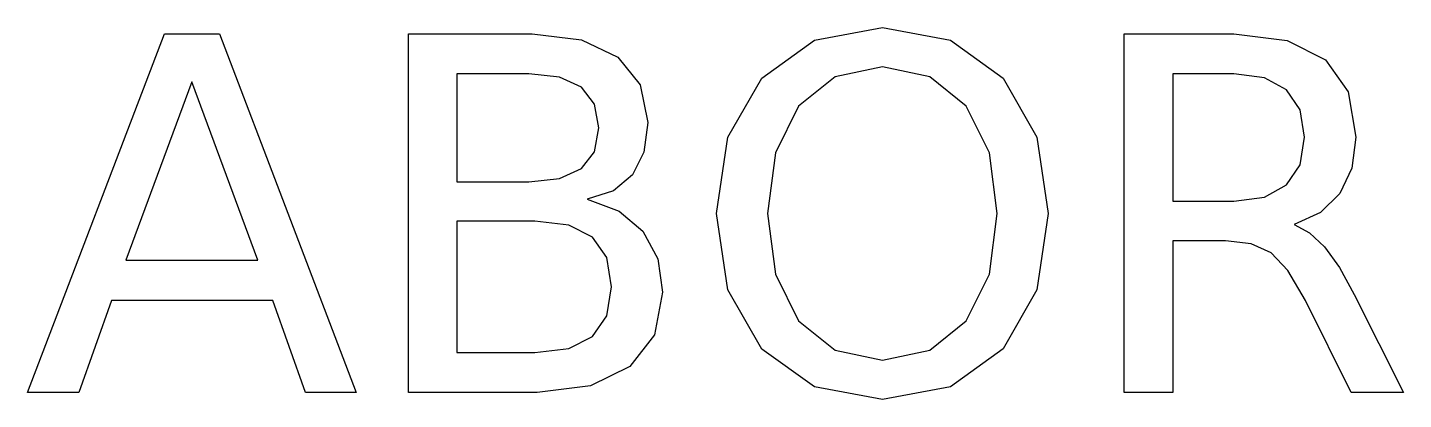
# Model space of a CAD drawing. Header units: metres. Extents: x 1 to 313, y -2 to 83.
import ezdxf

# ---------------------------------------------------------------- set-up
doc = ezdxf.new("R2010")
doc.units = ezdxf.units.M

msp = doc.modelspace()

# ---------------------------------------------------------------- linework, layer by layer
at = {"layer": 'TEXTO', "color": 1}
for points in [[(31.97, 81.46), (44.47, 81.46), (75.51, 0), (64.05, 0), (56.63, 20.9), (19.92, 20.9), (12.5, 0), (0.87, 0), (31.97, 81.46)], [(87.4, 81.46), (115.56, 81.46), (126.71, 80.15), (134.97, 76.22), (140.09, 69.88), (141.8, 61.33), (140.92, 54.61), (138.31, 49.42), (133.99, 45.84), (128.04, 43.92), (135.27, 41.23), (140.68, 36.63), (144.06, 30.4), (145.18, 22.8), (143.33, 13.13), (137.76, 5.94), (128.77, 1.48), (116.64, 0), (87.4, 0), (87.4, 81.46)], [(195.16, 82.93), (210.57, 80.05), (222.53, 71.44), (230.23, 58), (232.8, 40.64), (230.23, 23.33), (222.53, 9.9), (210.57, 1.28), (195.16, -1.59), (179.7, 1.27), (167.68, 9.86), (159.97, 23.29), (157.4, 40.64), (159.97, 58), (167.68, 71.44), (179.7, 80.05), (195.16, 82.93)], [(288.67, 38.2), (292.17, 36.31), (295.57, 33.07), (298.93, 28.4), (302.31, 22.26), (313.5, 0), (301.65, 0), (291.24, 20.9), (287.26, 27.71), (283.4, 31.76), (278.92, 33.76), (273.07, 34.43), (261.06, 34.43), (261.06, 0), (250.04, 0), (250.04, 81.46), (274.92, 81.46), (287.11, 80), (295.76, 75.61), (300.92, 68.29), (302.64, 58), (301.75, 50.95), (299.06, 45.22), (294.68, 40.93), (288.67, 38.2)], [(98.41, 72.4), (98.41, 47.85), (114.74, 47.85), (121.77, 48.61), (126.75, 50.87), (129.72, 54.7), (130.71, 60.13), (129.72, 65.51), (126.75, 69.34), (121.77, 71.63), (114.74, 72.4), (98.41, 72.4)], [(195.16, 73.99), (184.38, 71.75), (176.08, 65.03), (170.79, 54.46), (169.02, 40.64), (170.79, 26.87), (176.08, 16.31), (184.38, 9.6), (195.16, 7.37), (205.91, 9.6), (214.17, 16.31), (219.44, 26.87), (221.19, 40.64), (219.44, 54.46), (214.17, 65.03), (205.91, 71.75), (195.16, 73.99)], [(261.06, 72.4), (261.06, 43.49), (274.92, 43.49), (281.9, 44.41), (286.95, 47.17), (290, 51.72), (291.01, 58), (290, 64.26), (286.95, 68.77), (281.9, 71.49), (274.92, 72.4), (261.06, 72.4)], [(38.2, 70.6), (23.24, 30.06), (53.19, 30.06), (38.2, 70.6)], [(98.41, 38.9), (98.41, 9.06), (116.1, 9.06), (123.83, 9.98), (129.26, 12.74), (132.48, 17.4), (133.56, 24), (132.48, 30.64), (129.26, 35.27), (123.83, 37.99), (116.1, 38.9), (98.41, 38.9)]]:
    msp.add_lwpolyline(points, dxfattribs=at)

doc.saveas('drawing.dxf')
